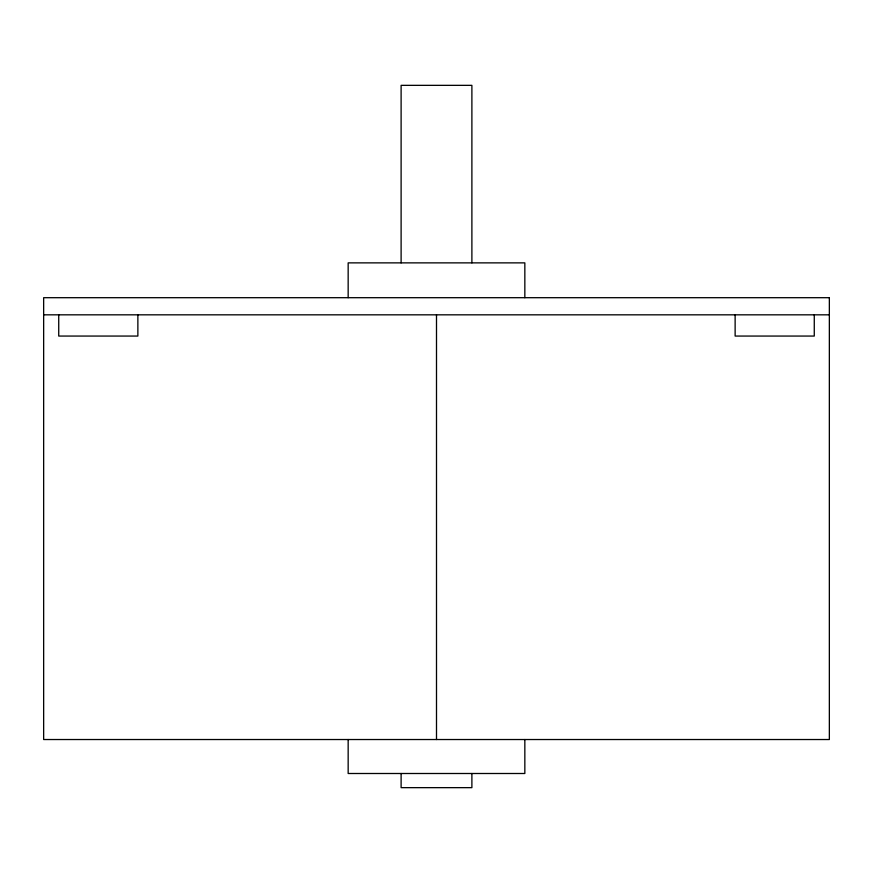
<?xml version="1.0" encoding="UTF-8"?>
<svg xmlns="http://www.w3.org/2000/svg" width="873" height="873" viewBox="0 0 873 873"><rect width="100%" height="100%" fill="white"/><g stroke="black" fill="none" stroke-linecap="round" stroke-linejoin="round"><path stroke-width="1.31" d="M43.65 314.826L829.35 314.826M814.269 314.826L814.269 336.061L735.131 336.061L735.131 314.826M524.837 297.693L524.837 262.871L348.163 262.871L348.163 297.693M524.837 739.529L524.837 773.5L348.163 773.5L348.163 739.529M471.889 262.871L471.889 85.347L401.111 85.347L401.111 262.871M471.889 773.5L471.889 787.653L401.111 787.653L401.111 773.5M436.5 314.826L436.5 739.529M137.869 314.826L137.869 336.061L58.731 336.061L58.731 314.826M829.35 297.693L43.65 297.693L43.65 739.529L829.35 739.529L829.35 297.693"/></g></svg>
